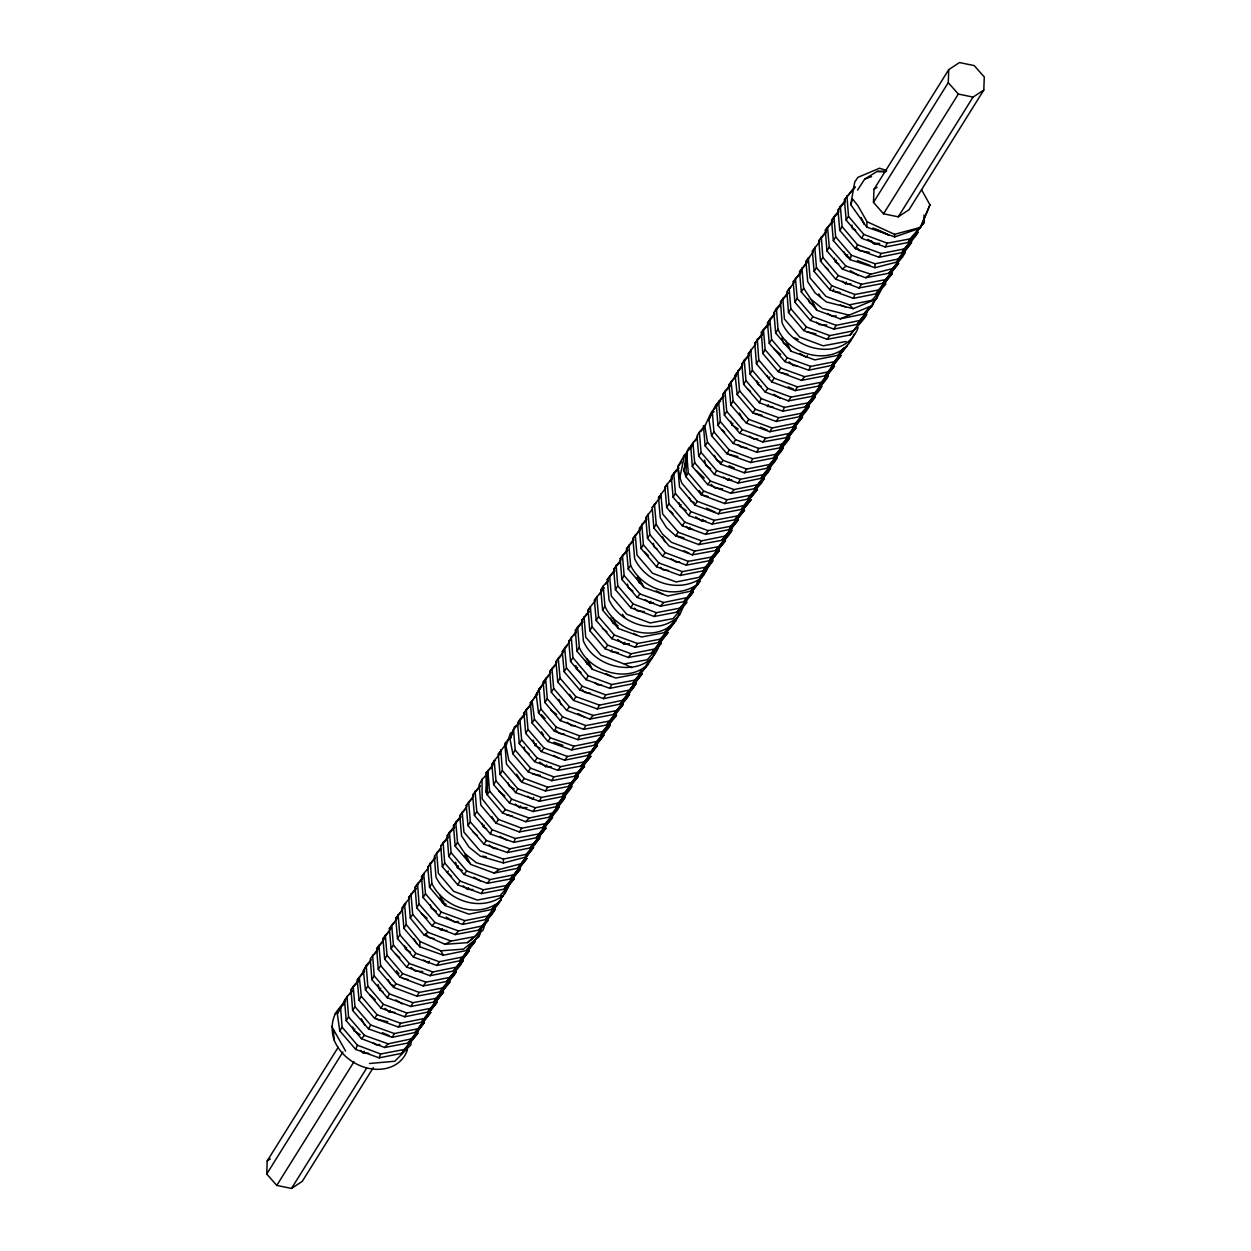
<?xml version="1.0" encoding="UTF-8"?>
<svg xmlns="http://www.w3.org/2000/svg" width="1251" height="1251" viewBox="0 0 1251 1251"><rect width="100%" height="100%" fill="white"/><g stroke="black" fill="none" stroke-linecap="round" stroke-linejoin="round"><path stroke-width="1.5" d="M385.105 938.047L376.676 948.618L378.255 969.353L393.565 987.414L416.943 996.203L439.945 991.871L453.894 975.577L456.146 972.058L456.162 968.383M410.938 1041.176L410.922 1044.851L394.831 1061.255L369.467 1063.506M479.524 934.544L465.857 950.651L443.354 955.217L419.851 946.819L419.945 941.44L406.247 924.536L404.573 904.035L409.624 898.312M493.942 763.689L487.827 770.851L487.218 794.87L502.511 812.931L525.764 821.704L549.283 817.169L562.919 800.906L565.358 796.856L565.28 793.15M692.663 444.402L688.66 448.202L686.643 452.299L685.923 476.709L701.326 494.849L724.767 503.559L747.645 499.196L761.499 483.042L763.97 478.93L763.908 475.192M911.385 238.941L911.479 242.647L896.904 262.022L874.949 267.683L875.075 263.789L851.368 255.204L835.684 236.877L833.917 216.689L838.78 210.966M373.298 1067.619L302.242 1181.397L291.499 1188.45L276.784 1185.401L266.713 1174.017L267.198 1160.959L338.239 1047.212M873.479 202.396L873.964 189.354L948.758 69.603L959.501 62.55L974.216 65.599L984.287 76.983L983.802 90.041L909.024 209.761L898.265 216.83L883.534 213.78L873.479 202.396L948.258 82.66L948.758 69.603M866.755 227.119L867.052 221.74L857.748 205.445L852.682 199.144L850.727 204.632L866.755 227.119L894.7 236.908L920.142 228.167L929.962 204.867L921.549 189.73M486.232 792.399L487.827 770.851L486.092 772.868L486.232 792.399L487.218 794.87L489.579 791.117L487.827 770.851M686.643 452.299L688.269 472.941L685.923 476.709L683.937 470.908L686.643 452.299L692.976 445.2M850.727 204.632L854.746 182.036L857.858 177.361L879.547 168.213L886.662 170.558M684.594 454.707L677.807 466.592L679.512 486.967L694.915 505.107L718.355 513.833L741.233 509.47L757.449 489.548L743.579 505.701L720.701 510.064L697.26 501.338L681.858 483.199L679.887 477.413L684.594 454.707L687.487 453.456M683.937 470.908L686.299 459.555M407.419 1049.714A40.579 32.573 32 0 1 372.126 1068.964A40.579 32.573 32 0 1 334.142 1040.003C329.983 1027.728 331.984 1011.824 343.884 1004.6M467.076 806.207L459.821 815.73L461.588 835.934L469.078 847.193L480.306 856.184L503.371 862.971L525.326 857.201L526.108 854.402L539.697 837.998L539.619 834.276M920.142 228.167L929.962 204.867M874.949 267.683L850.023 259.645L851.368 255.204M481.307 929.774L479.102 936.546L463.417 949.134L440.915 950.807L419.945 941.44M485.372 923.285L483.152 930.04L467.483 942.644L444.981 944.302L424.011 934.935L410.312 918.031L408.639 897.546L416.036 888.054M896.904 262.022L897.89 259.098L911.479 242.647M480.149 785.393L472.675 795.104L474.41 815.402L490.408 833.948L513.973 842.33L515.287 838.467L538.821 833.932L552.442 817.669L552.379 813.916M574.694 776.261L590.816 756.355L574.694 776.261L551.816 780.687L528.219 771.93L512.863 753.821L510.08 739.404L514.474 726.753L518.962 723.829M510.08 739.404L513.535 729.568L518.477 723.891M345.526 1000.972L340.475 1006.711L337.317 1013.857L339.803 1030.933L355.722 1049.433L379.162 1057.846L380.617 1053.999L404.214 1049.48L417.834 1033.232L417.771 1029.479M490.408 833.948L492.034 829.694L476.756 811.633L475.099 791.101M819.812 241.49L812.368 251.185L814.12 271.436L829.992 289.904L853.401 298.332L854.886 294.485L878.53 289.966L892.135 273.734L892.072 269.981M355.722 1049.433L357.379 1045.195L342.149 1027.18L340.475 1006.711M829.992 289.904L831.68 285.681L816.465 267.667L814.776 247.229M789.506 434.238L789.569 438.006L787.301 441.509L773.54 457.991L750.725 462.542L727.034 453.832L711.553 435.645L708.91 419.648L712.272 411.282L717.214 405.637M821.563 382.884L821.626 386.653L819.186 390.703L805.363 406.81L782.798 411.219L759.451 402.775L761.14 398.553L745.956 380.57L744.251 360.163L749.286 354.408M782.798 411.219L784.346 407.388L808.021 402.869L821.626 386.653M616.368 711.584L616.415 715.4L600.715 734.978L577.993 739.685L554.459 731.288L556.21 727.112L540.854 709.004L539.134 688.675L545.389 681.467M577.993 739.685L579.62 735.854L602.497 731.538L616.415 715.4M679.262 613.084L675.806 621.184C655.571 643.561 616.79 631.943 604.952 606.375L603.232 586.015L608.236 580.261M683.327 606.579L679.872 614.679C659.637 637.056 620.856 625.437 609.002 599.87L607.282 579.51L614.648 569.987M654.554 652.85C642.592 686.486 591.285 676.541 579.307 647.424L577.634 626.954L582.575 621.262M659.386 644.609C648.644 679.872 595.601 670.88 583.373 640.919L581.684 620.449L588.971 611.004M708.91 419.648L715.119 406.215L720.545 401.055M658.589 642.498L660.121 639.198L674.086 623.076L658.589 642.498L635.133 647.267L611.77 638.651L596.18 620.402L594.413 600.214L604.17 587.782M508.485 886.349L505.31 893.026L501.588 897.53M729.114 529.58L730.709 526.249L744.595 510.142L729.114 529.58L705.642 534.365L682.28 525.764L666.689 507.499L664.922 487.311L672.225 477.741M734.775 519.759L751.038 499.806L734.775 519.759L712.194 524.106L688.894 515.647L690.849 511.612L675.446 493.473L673.742 473.097L678.761 467.327M554.459 731.288L538.509 712.773L536.21 694.649L539.134 688.675M742.75 364.823L735.15 375.441L737.199 394.597L752.805 412.877L776.136 421.462L799.655 416.661L801.297 413.315L815.12 397.192L815.073 393.393M415.097 1032.466L430.751 1012.419L415.097 1032.466L392.173 1037.329L368.576 1028.932L370.624 1024.96L354.971 1006.648L353.204 986.476L358.052 980.737M501.166 895.825L501.26 899.532L498.914 903.253L485.56 919.594L462.667 924.426L439.038 915.998L441.087 912.026L425.481 893.746L423.698 873.605L428.546 867.85M600.715 734.978L602.497 731.538M571.676 782.938L571.754 786.644L569.424 790.351L556.023 806.723L533.145 811.524L509.501 803.079L511.565 799.108L495.99 780.843L494.192 760.717L500.244 753.54M626.485 693.852L642.248 673.773L626.485 693.852L603.623 698.637L579.964 690.145L582.028 686.189L566.484 667.956L564.701 647.846L569.518 642.107M651.834 509.798L645.844 517.633L647.471 538.29L662.795 556.367L686.314 565.139L688.3 561.339L711.412 557.086L725.377 540.901L725.345 537.086M723.578 395.488L716.338 404.777L717.965 425.387L733.289 443.464L756.777 452.236L758.747 448.437L781.906 444.183L795.871 428.045L795.824 424.23M427.607 1012.122L443.511 992.059L427.607 1012.122L404.808 1016.782L381.086 1008.197L365.448 989.885L363.384 970.776L366.215 965.319L371.281 959.689M378.912 948.07L370.28 958.813L371.86 979.611L387.263 997.751L410.907 1006.492L412.877 1002.692L435.88 998.376L449.828 982.066L449.781 978.282M448.139 836.591L440.774 845.957L442.354 866.724L457.741 884.848L481.354 893.589L483.339 889.789L506.358 885.489L520.322 869.21L520.26 865.426M551.816 780.687L553.786 776.887L576.852 772.602M854.496 187.134L844.409 199.879L846.161 220.113L861.579 238.269L885.239 246.994L887.225 243.194L910.196 238.863L924.145 222.537L924.036 214.984M776.762 454.551L776.84 458.273L774.525 461.932L761.015 478.351L738.184 483.089L714.493 474.551L716.573 470.611L701.092 452.409L699.356 432.142L705.501 424.965M750.725 462.542L752.711 458.742L775.651 454.363L789.569 438.006M609.8 688.347L611.802 684.547L634.695 680.137L648.581 663.734L632.615 683.75L609.8 688.347L586.094 679.684L570.55 661.451L568.752 641.356L576.273 631.364M831.477 365.48L847.334 345.401L831.477 365.48L808.662 370.187L784.956 361.633L787.035 357.692L771.601 339.521L769.85 319.255L774.76 313.516M646.751 518.508L639.324 528.266L641.059 548.548L656.556 566.766L680.263 575.444L682.264 571.644L705.173 567.25L719.075 550.862L719.012 547.109M505.811 744.22L498.258 754.228L500.04 774.353L515.615 792.602L539.337 801.25L541.355 797.45L564.217 793.025L578.087 776.59L578.025 772.837M917.749 228.808L917.827 232.53L915.529 236.142L901.94 252.608L879.125 257.284L855.418 248.699L857.514 244.774L842.095 226.619L840.344 206.384L845.254 200.629M381.086 1008.197L383.197 1004.256L367.794 986.116L366.215 965.319M808.099 260.74L799.53 271.78L801.297 291.968L816.919 310.248L840.234 318.833L863.769 314.017L872.197 305.588L879.516 291.89M813.275 251.92L805.957 261.443L807.708 281.694L815.12 292.89L826.426 301.96L853.26 308.7L876.247 299.083L880.829 290.529M404.808 1016.782L406.841 1012.997L429.687 1008.509M879.125 257.284L881.173 253.5L904.02 248.996L917.827 232.53M515.615 792.602L517.758 788.693L502.386 770.585L500.791 749.849M808.662 370.187L810.711 366.402L833.541 361.883M487.218 774.088L482.026 779.357L479.149 784.612L480.822 805.144L496.1 823.189L519.353 831.962L542.887 827.443L556.507 811.164L558.853 807.411L558.79 803.658M738.184 483.089L740.264 479.305L763.079 474.755L776.84 458.273M337.317 1013.857L345.026 999.909M586.094 679.684L588.236 675.79L572.895 657.682L571.285 636.994M712.194 524.106L714.29 520.322L737.167 515.959M656.556 566.766L658.73 562.872L643.405 544.795L641.779 524.138M603.623 698.637L605.734 694.852L628.549 690.255M854.073 334.126C841.501 368.091 790.397 358.849 777.997 329.248L776.433 308.465L781.484 302.82M858.139 327.621C845.567 361.586 794.463 352.344 782.063 322.758L780.483 301.96L787.895 292.562M533.145 811.524L535.272 807.755L558.087 803.126L571.754 786.644M727.034 453.832L729.224 449.969L713.914 431.892L712.272 411.282M654.226 616.462L656.368 612.677L679.825 608.142L693.461 591.848L677.104 612.114L654.226 616.462L630.801 607.72L615.414 589.596L613.694 569.252L621.2 559.541M462.667 924.426L464.809 920.658L487.609 916.013L501.26 899.532M550.675 672.459L543.184 682.17L544.904 702.499L560.276 720.607L583.685 729.349L585.828 725.58L609.315 721.045L622.951 704.751L622.889 701.013M392.173 1037.329L394.331 1033.561L417.146 1028.885M724.767 503.559L726.925 499.775L750.319 495.24L763.97 478.93M905.145 248.683L905.255 252.295L902.643 256.877L888.961 273.218L865.645 277.753L842.298 269.028L826.927 250.904L825.332 230.2L832.368 221.224M485.56 919.594L487.609 916.013M556.023 806.723L558.087 803.126M761.015 478.351L763.079 474.755M901.94 252.608L904.02 248.996M539.337 801.25L562.137 796.621L564.217 793.025M632.615 683.75L634.695 680.137M511.596 881.439L499.008 902.19L491.674 909.508L468.859 914.153L445.153 905.536L429.546 887.24L427.764 867.099L435.348 857.076M861.579 238.269L863.815 234.422L848.506 216.36L846.927 195.594M680.263 575.444L703.078 570.878L705.173 567.25M773.54 457.991L775.651 454.363M387.263 997.751L389.499 993.919L374.205 975.858L372.61 955.123M462.714 957.422L462.792 961.128L460.212 965.553L446.513 981.519L423.229 985.929L400.039 977.203L384.667 959.095L382.978 938.672L391.516 927.789M885.239 246.994L908.07 242.506L910.196 238.863M843.878 347.887L837.607 355.378L814.776 359.897L791.101 351.187L775.651 333.016L773.916 312.766L776.433 308.465M410.907 1006.492L433.753 1002.02L435.88 998.376M481.354 893.589L504.216 889.133L506.358 885.489M457.741 884.848L459.993 881.017L444.715 862.955L443.104 842.236M416.943 996.203L419.163 992.418L442.447 988.024L456.146 972.058M459.649 960.815L475.458 941.049L459.649 960.815L436.88 965.475L413.377 957.046L397.49 938.563L395.723 918.375L403.088 908.758M686.314 565.139L709.223 560.745L711.412 557.086M818.467 386.121L834.48 366.027L818.467 386.121L795.104 390.64L771.789 381.915L756.433 363.806L754.806 343.134L762.594 333.329M528.219 771.93L530.502 768.114L515.209 750.053L513.535 729.568M397.771 917.687L389.389 928.414L391.078 948.821L406.622 967.054L430.047 975.702L453.394 970.995L469.188 950.916L469.109 947.195M531.175 703.562L523.981 712.898L525.686 733.289L541.245 751.538L564.639 760.17L588.048 755.416L603.795 735.353L603.717 731.632M756.777 452.236L779.701 447.874L781.906 444.183M622.951 704.751L606.563 725.033L583.685 729.349M530.174 847.897L545.983 828.099L530.174 847.897L507.421 852.572L483.918 844.159L467.999 825.66L466.232 805.472L473.613 795.839M494.77 906.052L494.864 909.743L492.409 913.809L478.789 930.072L455.208 934.591L431.986 925.818L416.724 907.773L415.051 887.272L422.557 877.592M866.505 310.827L866.583 314.548L864.128 318.645L850.18 334.987L827.224 339.334L803.783 330.561L788.474 312.484L786.895 291.702L795.308 281.162M408.279 1042.974L424.355 1022.646L408.279 1042.974L384.667 1047.494L361.445 1038.69L346.214 1020.675L344.541 1000.206L352.047 990.526M828.006 372.548L828.084 376.285L825.691 380.148L812.087 396.364L788.411 400.883L765.205 392.048L750.021 374.065L748.317 353.658L755.823 343.962M882.58 283.461L898.578 263.382L882.58 283.461L858.952 287.98L835.731 279.176L820.515 261.178L818.826 240.724L826.332 231.028M560.276 720.607L562.559 716.807L547.266 698.746L545.608 678.183M630.801 607.72L633.1 603.936L617.759 585.843L616.133 565.249M701.326 494.849L703.625 491.049L688.269 472.941M629.378 690.521L629.456 694.227L627.017 698.246L613.381 714.54L589.893 719.075L566.625 710.318L551.316 692.241L549.674 671.678L556.82 662.498M419.851 946.819L403.901 928.305L402.165 908.023L404.573 904.035M662.795 556.367L665.094 552.582L649.816 534.521L648.127 514.067M683.89 601.637L699.966 581.324L683.89 601.637L660.434 606.172L637.15 597.431L621.825 579.338L620.183 558.744L627.314 549.596M770.381 464.731L770.46 468.437L768.036 472.425L754.384 488.75L730.975 493.285L707.675 484.544L692.335 466.435L690.708 445.809L697.792 436.724M892.135 273.734L875.95 293.86L853.401 298.332M579.964 690.145L564.138 671.709L562.293 651.787L564.701 647.846M759.451 402.775L743.61 384.338L741.859 364.104L744.251 360.163M733.289 443.464L735.588 439.68L720.326 421.618L718.637 401.18M417.834 1033.232L401.696 1053.342L379.162 1057.846M688.894 515.647L673.101 497.226L671.349 477.006L673.742 473.097M552.442 817.669L536.444 837.717L513.973 842.33M678.136 616.571L664.187 632.693L641.591 637.009L618.338 628.502L602.591 610.128L600.84 589.925L603.232 586.015M833.87 329.091L836.184 325.338L859.718 320.522L873.057 304.118L857.154 324.4L833.87 329.091L810.398 320.444L794.885 302.226L793.197 281.788L801.547 271.107M696.666 583.779L704.016 574.819L706.893 569.346L695.978 585.421L690.552 591.238L667.706 595.992L644.03 587.485L628.237 569.08L626.485 548.829L633.772 539.29M699.356 432.142L696.979 435.942L698.746 456.177L714.493 474.551M784.956 361.633L769.24 343.274L767.489 323.071L769.85 319.255M855.418 248.699L839.749 230.372L837.982 210.199L840.344 206.384M812.087 396.364L828.084 376.285M421.212 1022.38L437.162 1002.16L421.212 1022.38L398.397 1027.055L374.69 1018.455L377.036 1014.686L361.383 996.39L359.318 977.281L364.526 970.15M568.282 786.519L584.498 766.331L568.282 786.519L545.405 790.96L521.808 782.188L524.169 778.435L508.797 760.327L506.014 745.909L510.424 733.258L513.395 731.303M783.173 444.293L783.251 448.014L780.905 451.783L767.129 468.249L744.314 472.8L720.623 464.105L722.969 460.337L707.503 442.15L704.86 426.153L711.068 412.721L714.165 411.767M635.789 680.247L635.868 683.953L633.522 687.722L620.089 704.11L597.227 708.895L573.568 700.404L575.913 696.651L560.073 678.214L558.243 658.292L564.092 651.13M545.405 790.96L547.75 787.192L570.628 782.751M398.397 1027.055L400.742 1023.287L423.557 1018.627M597.227 708.895L599.573 705.126L622.435 700.341L635.868 683.953M744.314 472.8L746.659 469.047L769.49 464.496L783.251 448.014M620.089 704.11L622.435 700.341M767.129 468.249L769.49 464.496M731.741 526.827L731.788 530.627L729.442 534.396L715.478 550.581L692.35 554.85L669.16 546.077L653.866 528.016L652.193 507.562L660.497 496.928M440.493 848.225L434.363 856.216L435.942 876.982C447.608 901.095 480.697 912.245 503.074 895.7M712.679 557.18L712.757 560.886L700.044 578.916C677.26 593.209 646.016 582.434 634.648 558.806L632.912 538.524L641.419 527.594M850.023 259.645L833.338 240.645L831.571 220.457L833.917 216.689M721.905 540.307L738.434 519.712L721.905 540.307L698.809 544.592L675.603 535.835L666.486 527.562L660.278 517.758L658.511 497.585L665.704 488.093M339.803 1030.933L342.149 1027.18M346.214 1020.675L348.56 1016.907L346.965 996.187M368.576 1028.932L352.626 1010.417L354.971 1006.648M374.69 1018.455L359.037 1000.143L361.383 996.39M365.448 989.885L367.794 986.116M371.86 979.611L374.205 975.858M378.255 969.353L380.617 965.6L378.912 945.177M384.667 959.095L387.028 955.326L385.324 934.919M391.078 948.821L393.424 945.068L391.672 924.88M397.49 938.563L399.835 934.81L398.099 914.528M403.901 928.305L406.247 924.536M410.312 918.031L412.658 914.278L410.985 893.777M416.724 907.773L419.069 904.02L417.49 883.253M439.038 915.998L423.135 897.514L425.481 893.746M429.546 887.24L431.892 883.487L430.313 862.705M442.354 866.724L444.715 862.955M510.424 878.984L526.89 858.483L510.424 878.984L487.39 883.3L464.058 874.512L448.765 856.45L451.111 852.697L449.422 832.29L454.363 826.583M517.507 868.335L533.551 847.443L517.507 868.335L494.129 873.057L470.72 864.425L455.176 846.192L457.522 842.423L455.755 822.235L460.665 816.481M467.999 825.66L470.345 821.907L468.609 801.594M474.41 815.402L476.756 811.633M509.501 803.079L493.629 784.612L495.99 780.843M500.04 774.353L502.386 770.585M512.863 753.821L515.209 750.053M580.917 766.097L597.399 745.549L580.917 766.097L557.852 770.381L534.568 761.609L519.274 743.563L521.62 739.794L519.916 719.403L524.873 713.68M525.686 733.289L528.031 729.536L526.264 709.333M610.128 721.374L610.207 725.08L607.861 728.848L594.303 745.252L571.582 749.943L548.047 741.546L532.097 723.031L534.443 719.262L532.144 701.154L537.179 693.289M538.509 712.773L540.854 709.004M544.904 702.499L547.266 698.746M551.316 692.241L553.677 688.472L551.926 668.222M573.568 700.404L557.727 681.983L560.073 678.214M564.138 671.709L566.484 667.956M570.55 661.451L572.895 657.682M641.278 670.645L638.761 673.632L615.867 678.042L592.302 669.285L576.961 651.192L579.307 647.424M651.396 653.21L667.925 632.631L651.396 653.21L628.299 657.479L605.062 648.722L589.784 630.66L592.13 626.892L590.363 606.719L595.179 600.996M596.18 620.402L598.541 616.634L596.774 596.414M602.591 610.128L604.952 606.375M615.414 589.596L617.759 585.843M621.825 579.338L624.171 575.585L622.419 555.335M628.237 569.08L630.582 565.311L628.846 545.029M641.059 548.548L643.405 544.795M647.471 538.29L649.816 534.521M653.866 528.016L656.228 524.263L654.445 504.09M666.689 507.499L669.035 503.731L667.283 483.511M673.101 497.226L675.446 493.473M692.335 466.435L694.68 462.682L692.929 442.447M698.746 456.177L701.092 452.409M720.623 464.105L705.157 445.919L707.503 442.15M711.553 435.645L713.914 431.892M717.965 425.387L720.326 421.618M785.972 437.694L802.532 417.052L785.972 437.694L762.813 441.947L739.654 433.174L724.376 415.129L726.722 411.36L724.955 391.172L729.802 385.449M808.865 403.088L808.944 406.778L806.598 410.547L793.243 426.935L769.74 431.736L746.394 423.135L730.787 404.855L733.133 401.102L731.084 381.946L737.371 373.392M737.199 394.597L739.544 390.828L737.793 370.593M743.61 384.338L745.956 380.57M750.021 374.065L752.367 370.312L750.756 349.639M756.433 363.806L758.778 360.038L757.293 338.99M824.878 375.847L840.969 355.534L824.878 375.847L801.516 380.382L778.2 371.656L762.829 353.548L765.19 349.78L763.423 329.576L768.286 323.837M769.24 343.274L771.601 339.521M775.651 333.016L777.997 329.248M788.474 312.484L790.82 308.731L789.131 288.293M794.885 302.226L797.231 298.457L795.464 278.269M801.297 291.968L803.642 288.199L801.891 267.949M814.12 271.436L816.465 267.667M820.515 261.178L822.877 257.409L821.266 236.705M826.927 250.904L829.288 247.151L827.521 226.963M833.338 240.645L835.684 236.877M839.749 230.372L842.095 226.619M846.161 220.113L848.506 216.36M448.327 870.977L447.248 872.698L451.58 876.263M581.074 672.522L576.523 669.16L577.602 667.455M686.314 510.549L680.044 506.311L681.107 504.606M738.199 428.984L731.819 424.871L732.883 423.166M360.194 1034.671L353.783 1030.589L354.862 1028.885M760.936 386.184L757.715 384.151L758.794 382.446M382.915 991.871L379.694 989.869L380.757 988.165M410.469 952.105L405.59 949.149L406.669 947.429M462.37 870.555L457.413 867.694L458.491 865.973M838.733 263.898L835.449 261.975L836.512 260.271M266.713 1174.017L342.899 1052.013M486.655 828.834L483.339 826.958L484.403 825.238M540.244 748.192L535.193 745.487L536.257 743.766M590.456 665.735L587.063 664L588.126 662.295M642.389 584.17L638.948 582.513L640.012 580.792M769.787 377.02L768.724 378.725L766.988 375.488M446.247 904.27L442.666 902.894L443.745 901.173M850.227 257.8L846.646 256.424L847.709 254.719M496.1 823.189L498.445 819.436L482.182 798.904L482.026 779.357M694.915 505.107L697.26 501.338M771.789 381.915L774.134 378.162L758.778 360.038M746.394 423.135L748.739 419.382L733.133 401.102M548.047 741.546L550.393 737.793L534.443 719.262M833.76 289.231L832.697 290.936L840.125 292.499M276.784 1185.401L354.002 1061.739M883.534 213.78L958.329 94.044L973.043 97.093L983.802 90.041M611.989 649.863L610.926 651.568L618.385 652.584M686.392 526.452L689.051 529.001L690.13 527.281M360.444 1050.418L363.197 1052.904L364.26 1051.184M768.27 404.683L767.207 406.387L772.805 406.763M385.073 1008.337L389.249 1012.028L390.328 1010.308M438.507 927.851L441.368 930.259L442.432 928.539M842.517 281.334L845.379 283.742L846.442 282.022M463.105 885.786L467.421 889.367L468.5 887.663M515.131 804.08L519.54 807.567L520.619 805.863M539.666 762.078L545.608 766.66L546.671 764.955M617.697 639.511L623.811 643.921L624.875 642.216M645.25 599.729L649.879 602.998L650.942 601.293M695.744 516.913L702.014 521.151L703.093 519.431M723.344 477.069L728.098 480.212L729.161 478.492M429.437 961.253L428.374 962.973L423.495 960.002M807.38 355.659L806.316 357.364L799.827 353.392M533.739 797.387L532.676 799.092L527.656 796.34M291.499 1188.45L366.652 1068.088M898.265 216.83L973.043 97.093M795.104 390.64L797.466 386.887L820.828 382.353M519.353 831.962L521.698 828.209L545.233 823.674L558.853 807.411M718.355 513.833L720.701 510.064M769.74 431.736L772.086 427.967L795.589 423.166L808.944 406.778M571.582 749.943L573.928 746.19L596.649 741.483L610.207 725.08M741.233 509.47L743.579 505.701M542.887 827.443L545.233 823.674M594.303 745.252L596.649 741.483M793.243 426.935L795.589 423.166M715.478 550.581L731.788 530.627M536.444 837.717L538.821 833.932M603.795 735.353L588.048 755.416M469.188 950.916L453.394 970.995M519.274 743.563L517.601 723.078L519.916 719.403M692.35 554.85L694.743 551.081L717.839 546.812M493.629 784.612L491.893 764.345L494.192 760.717M635.133 647.267L637.525 643.499L660.121 639.198M536.21 694.649L545.264 680.497M539.181 690.145L541.198 686.987M578.087 776.59L562.137 796.621M455.176 846.192L453.472 825.785L455.755 822.235M436.88 965.475L439.304 961.722L461.807 957.156M576.961 651.192L575.351 630.488L577.634 626.954M719.075 550.862L703.078 570.878M857.56 190.121L864.722 179.049L877.186 171.418L886.208 171.371M924.145 222.537L908.07 242.506M725.377 540.901L709.223 560.745M520.322 869.21L504.216 889.133M449.828 982.066L433.753 1002.02M724.376 415.129L722.687 394.675L724.955 391.172M413.377 957.046L415.801 953.325L399.835 934.81M795.871 428.045L779.701 447.874M589.784 630.66L588.095 610.191L590.363 606.719M448.765 856.45L447.17 835.746L449.422 832.29M439.945 991.871L442.447 988.024M393.565 987.414L395.988 983.708L380.617 965.6M401.696 1053.342L404.214 1049.48M557.727 681.983L555.991 661.716L558.243 658.292M483.918 844.159L486.342 840.453L470.345 821.907M507.421 852.572L509.908 848.819L532.394 844.222M857.154 324.4L859.718 320.522M754.384 488.75L770.46 468.437M810.398 320.444L812.853 316.753L797.231 298.457M875.95 293.86L878.53 289.966M705.642 534.365L708.129 530.612L730.709 526.249M613.381 714.54L629.456 694.227M805.363 406.81L808.021 402.869M352.626 1010.417L351.031 989.682L353.204 986.476M549.283 817.169L565.358 796.856M747.645 499.196L750.319 495.24M478.789 930.072L494.864 909.743M423.135 897.514L421.54 876.748L423.698 873.605M815.12 397.192L799.655 416.661M677.104 612.114L679.825 608.142M835.731 279.176L838.248 275.533L822.877 257.409M827.224 339.334L829.804 335.596L853.088 330.905L866.583 314.548M400.039 977.203L402.556 973.559L387.028 955.326M611.77 638.651L614.288 635.008L598.541 616.634M606.563 725.033L609.315 721.045M765.205 392.048L767.723 388.42L752.367 370.312M776.136 421.462L778.732 417.725L801.297 413.315M446.513 981.519L462.792 961.128L462.291 957.609M682.28 525.764L684.829 522.136L708.129 530.612M858.952 287.98L861.579 284.258L884.91 279.724M788.411 400.883L791.054 397.146L814.417 392.611M803.783 330.561L806.348 326.949L829.804 335.596M539.697 837.998L525.326 857.201M762.829 353.548L761.343 332.485L763.423 329.576M850.18 334.987L853.088 330.905M752.805 412.877L755.385 409.28L778.732 417.725M487.39 883.3L490.079 879.562L513.457 874.84M464.058 874.512L466.67 870.931L490.079 879.562M363.384 970.776L369.639 962.207M557.852 770.381L560.573 766.66L583.982 761.922M735.15 375.441L742.468 365.464M675.603 535.835L678.23 532.269L701.576 540.87L725.064 536.085M534.568 761.609L537.179 758.043L560.573 766.66M423.229 985.929L425.981 982.207L449.328 977.484M605.062 648.722L607.705 645.156L631.083 653.757L654.523 649.003M698.809 544.592L701.576 540.87M628.299 657.479L631.083 653.757M430.047 975.702L432.83 971.98L455.583 967.32M730.787 404.855L729.02 384.683L731.084 381.946M739.654 433.174L742.328 429.64L765.675 438.225L789.178 433.44M359.037 1000.143L357.27 979.971L359.318 977.281M888.961 273.218L905.255 252.295M778.2 371.656L780.89 368.138L804.596 376.692L827.427 371.985M406.622 967.054L409.327 963.536L432.83 971.98M762.813 441.947L765.675 438.225M564.639 760.17L567.516 756.448L590.237 751.742M541.245 751.538L543.982 748.051L567.516 756.448M707.675 484.544L710.427 481.056L734.118 489.594L756.949 484.856M863.769 314.017L869.836 306.558M872.26 303.586L877.107 297.613M562.293 651.787L566.969 646.048M637.15 597.431L639.965 593.99L663.64 602.497L686.486 597.728M690.552 591.238L694.227 586.75M491.674 909.508L495.396 905.005M801.516 380.382L804.596 376.692M712.757 560.886L699.012 577.368L676.197 581.95L652.506 573.255L636.994 555.053L635.258 534.756M848.882 341.898L851.399 338.912M467.483 942.644L474.723 936.577L488.343 920.314M568.752 641.356L571.175 638.479M573.583 635.602L575.992 632.725M498.258 754.228L500.681 751.351M664.922 487.311L667.346 484.45M669.754 481.588L672.178 478.726M658.511 497.585L660.935 494.724M594.413 600.214L596.821 597.352M599.245 594.491L601.653 591.629M427.764 867.099L435.02 858.483M513.942 875.45L514.005 879.187L500.15 895.638L477.303 900.095L453.675 891.337L438.303 873.214L436.708 852.447M837.982 210.199L845.269 201.583M831.571 220.457L838.858 211.857M799.53 271.78L806.817 263.163M729.02 384.683L736.292 376.082M566.625 710.318L569.502 706.909L593.162 715.4L616.024 710.615M357.27 979.971L364.541 971.37M646.329 664.688L648.862 661.701M767.489 323.071L774.776 314.47M700.638 431.658L704.297 427.357M395.723 918.375L400.617 912.62M626.485 548.829L633.804 540.229M555.991 661.716L560.87 655.993M532.097 723.031L530.33 702.827L537.695 694.18M730.975 493.285L734.118 489.594M466.232 805.472L472.362 798.279M459.821 815.73L465.951 808.537M844.409 199.879L855.434 186.962M773.916 312.766L780.061 305.572M600.84 589.925L603.295 587.032M605.765 584.154L608.221 581.277M808.302 257.69L810.054 277.941L825.941 296.409L849.351 304.837L871.884 300.365L885.645 284.258L885.599 280.459M491.893 764.345L495.568 760.045M741.859 364.104L749.286 355.44M671.349 477.006L678.761 468.359M643.014 523.95L646.72 519.65M812.368 251.185L814.854 248.292M805.957 261.443L809.678 257.127M632.912 538.524L640.309 529.908M402.165 908.023L405.903 903.691M793.197 281.788L800.609 273.25M523.981 712.898L531.409 704.329M472.675 795.104L480.165 786.441M453.472 825.785L460.9 817.216M389.389 928.414L394.331 922.706M382.978 938.672L387.919 932.965M722.687 394.675L730.099 386.137M652.193 507.562L655.899 503.293M613.694 569.252L619.964 562.043M607.282 579.51L614.804 570.878M588.095 610.191L590.566 607.345M581.684 620.449L589.096 611.927M543.184 682.17L548.188 676.416M517.601 723.078L524.998 714.556M660.434 606.172L663.64 602.497M681.576 462.276L677.807 466.592L679.887 477.413M748.317 353.658L750.835 350.78M716.338 404.777L723.735 396.317M502.511 812.931L505.451 809.569L529.079 818.029L551.957 813.228M818.826 240.724L826.395 232.107M344.541 1000.206L347.059 997.344M349.576 994.467L352.094 991.605M645.844 517.633L648.331 514.818M415.051 887.272L422.619 878.687M408.639 897.546L416.208 888.945M575.351 630.488L582.825 622.044M549.674 671.678L554.74 665.97M694.508 441.54L697.042 438.694M620.183 558.744L627.783 550.19M508.625 739.122L504.857 743.344L506.452 764.08L521.808 782.188M447.17 835.746L454.723 827.271M589.893 719.075L593.162 715.4M754.806 343.134L762.422 334.611M376.676 948.618L382.978 941.565M825.332 230.2L832.931 221.693M440.774 845.957L448.327 837.498M438.147 851.994L440.665 849.179M351.031 989.682L358.646 981.191M788.161 290.295L790.695 287.48M780.483 301.96L788.083 293.516M421.54 876.748L424.089 873.917M374.08 954.591L376.614 951.776M525.764 821.704L529.079 818.029M431.986 925.818L434.988 922.503L458.601 930.932L481.494 926.1M455.208 934.591L458.601 930.932M761.343 332.485L769.318 323.993M335.127 1013.92L341.382 1007.258M361.445 1038.69L364.526 1035.421L388.123 1043.834L411.032 1038.971M384.667 1047.494L388.123 1043.834M486.092 772.868L492.566 766.253M530.33 702.827L532.144 701.154M842.298 269.028L845.973 266.15L870.899 274.188L892.839 268.527M494.129 873.057L499.305 869.476L521.26 863.706M865.645 277.753L870.899 274.188M424.011 934.935L427.92 932.308L451.158 941.096L474.723 936.577M873.964 189.354L877.045 187.337M267.198 1160.959L270.279 1158.942M444.981 944.302L451.158 941.096M512.55 879.86L514.005 879.187M499.008 902.19C476.631 918.734 443.542 907.585 431.892 883.487M840.234 318.833L872.197 305.588M864.722 179.049L871.556 176.61M695.978 585.421C673.21 599.714 641.966 588.94 630.582 565.311M871.884 300.365L876.247 299.083M867.052 221.74L894.559 234.328L920.361 227.416M462.166 811.977L463.933 832.165L479.852 850.664L503.371 859.077L526.108 854.402M875.075 263.789L897.89 259.098M846.129 341.492L823.174 345.839L799.717 337.066L784.408 318.989L782.829 298.207M584.045 616.68L585.718 637.166L600.996 655.211L624.249 663.984L647.346 659.715L661.31 643.499L661.247 639.699M458.288 921.424L454.441 922.003L446.247 917.155M836.247 315.846L832.384 316.409L827.49 313.469M379.835 1044.46L376.223 1044.866L373.017 1042.834M757.778 438.882L754.165 439.273L749.38 436.177M728.098 480.212L731.726 479.868M702.014 521.151L705.658 520.854M877.952 243.476L874.121 243.757L867.928 239.332M679.606 561.824L675.947 562.074L671.287 558.853M879.641 243.429L874.121 243.757L871.103 240.567M649.879 602.998L653.538 602.794M623.811 643.921L629.316 643.671M601.418 684.719L597.743 684.844L594.71 682.608M575.366 725.674L571.676 725.752L567.172 722.359M545.608 766.66L551.159 766.613M519.54 807.567L526.952 807.583M497.194 848.522L493.488 848.475L489.11 844.941M467.421 889.367L472.987 889.508M845.379 283.742L850.946 283.914M441.368 930.259L446.935 930.463M877.186 171.418L885.223 171.731M826.755 324.947L819.311 324.619L816.481 322.195M422.76 971.511L415.301 971.136L411.079 967.492M796.981 365.714L793.259 365.511L789.053 361.836M389.249 1012.028L394.847 1012.356M363.197 1052.904L368.795 1053.311M746.753 447.702L741.155 447.264L738.418 444.762M722.562 488.797L715.103 488.125L711.053 484.34M689.051 529.001L692.788 529.376M668.613 570.487L663.014 569.862L660.372 567.282M644.437 611.645L636.962 610.723L634.366 608.127M590.488 693.242L584.889 692.413L582.356 689.77M564.436 734.149L558.837 733.258L556.351 730.6M869.257 252.28L859.859 250.747L857.388 248.058M532.817 774.103L540.276 775.37M506.78 814.933L512.363 815.949M482.605 856.137L486.326 856.841M434.269 938.625L428.702 937.421L426.216 934.45M806.66 331.765L815.949 333.814M402.681 978.251L408.233 979.517M780.64 372.579L788.052 374.299M376.66 1019.065L387.763 1021.723M754.634 413.393L762.031 415.207M849.194 315.205L822.36 308.465L811.055 299.38L803.642 288.199M728.614 454.207L737.84 456.568M708.129 496.491L702.609 495.005L699.168 490.408M676.603 535.819L683.953 537.867M499.305 869.476L476.24 862.69L465.012 853.698L457.522 842.423M553.849 742.234L562.903 745.299M486.342 840.453L509.908 848.819M550.393 737.793L573.928 746.19M415.801 953.325L439.304 961.722M575.913 696.651L599.573 705.126M441.087 912.026L464.809 920.658M377.036 1014.686L400.742 1023.287M370.624 1024.96L394.331 1033.561M614.288 635.008L637.525 643.499M582.028 686.189L605.734 694.852M511.565 799.108L535.272 807.755M722.969 460.337L746.659 469.047M716.573 470.611L740.264 479.305M857.514 244.774L881.173 253.5M812.853 316.753L836.184 325.338M787.035 357.692L810.711 366.402M748.739 419.382L772.086 427.967M402.556 973.559L425.981 982.207M524.169 778.435L547.75 787.192M517.758 788.693L541.355 797.45M383.197 1004.256L406.841 1012.997M690.849 511.612L714.29 520.322M658.73 562.872L682.264 571.644M588.236 675.79L611.802 684.547M863.815 234.422L887.225 243.194M838.248 275.533L861.579 284.258M774.134 378.162L797.466 386.887M767.723 388.42L791.054 397.146M729.224 449.969L752.711 458.742M703.625 491.049L726.925 499.775M556.21 727.112L579.62 735.854M694.743 551.081L671.537 542.34L662.436 534.068L656.228 524.263M633.1 603.936L656.368 612.677M562.559 716.807L585.828 725.58M530.502 768.114L553.786 776.887M459.993 881.017L483.339 889.789M395.988 983.708L419.163 992.418M389.499 993.919L412.877 1002.692M735.588 439.68L758.747 448.437M665.094 552.582L688.3 561.339M498.445 819.436L521.698 828.209M492.034 829.694L515.287 838.467M357.379 1045.195L380.617 1053.999M831.68 285.681L854.886 294.485M761.14 398.553L784.346 407.388M857.373 260.521L869.898 265.29M840.265 304.916L845.613 307.027M794.698 337.973L798.247 339.412M394.268 985.882L390.719 984.428L388.091 979.564M788.161 386.872L793.462 389.077M876.372 229.293L881.611 231.529M382.384 1032.685L389.436 1035.672M760.342 427.076L767.379 430.109M872.932 228.026L888.773 235.063L883.362 232.264M720.295 461.807L716.792 460.259L714.352 455.348M729.052 465.685L734.306 468.015M694.321 502.605L690.849 501.01L689.254 497.726M706.518 508.172L715.228 512.144M683.953 550.706L689.145 553.145M656.181 590.832L663.061 594.162M624.249 663.984L631.802 667.674M618.135 625.813L612.99 623.264L610.66 617.9M633.569 633.459L636.994 635.148M605.797 673.538L610.91 676.15M578.056 713.602L584.827 717.136M553.708 755.416L558.759 758.122M514.27 788.974L509.266 786.222L507.906 782.626M499.947 836.325L506.592 840.078M473.926 877.232L480.525 881.048M850.242 270.638L858.467 275.455M436.427 911.322L431.501 908.414L430.313 904.801M814.432 305.635L809.538 302.711L808.365 299.098M788.49 346.418L783.626 343.431L781.969 338.005M395.832 999.909L402.29 1003.928M773.806 394.268L780.233 398.318M851.884 225.071L852.447 228.292L855.559 230.34M710.677 468.718L705.924 465.591L704.516 460.165M657.26 549.173L654.148 547.031L653.319 543.419M632.897 591.019L628.268 587.735L627.502 584.123M852.447 228.292L855.543 230.512M602.403 628.455L606.985 631.771M550.659 709.88L556.664 714.415M529.267 754.025L524.81 750.584L524.247 746.988M498.946 791.289L504.825 795.933M473.097 831.993L477.46 835.527M825.316 266.963L828.178 269.356M421.415 913.386L427.107 918.218M395.582 954.091L399.804 957.75M773.65 348.372L780.655 354.486M369.749 994.795L375.316 999.721M747.817 389.061L750.584 391.532M721.999 429.765L724.736 432.267M696.181 470.454L704.282 478.038M670.364 511.159L673.038 513.708M644.562 551.847L648.518 555.71M849.351 304.837L853.26 308.7M541.386 714.618L545.123 718.606M948.258 82.66L958.329 94.044M829.288 247.151L845.973 266.15M528.031 729.536L543.982 748.051M419.069 904.02L434.988 922.503M393.424 945.068L409.327 963.536M348.56 1016.907L364.526 1035.421M739.544 390.828L755.385 409.28M694.68 462.682L710.427 481.056M669.035 503.731L684.829 522.136M624.171 575.585L639.965 593.99M553.677 688.472L569.502 706.909M489.579 791.117L505.451 809.569M765.19 349.78L780.89 368.138M790.82 308.731L806.348 326.949M726.722 411.36L742.328 429.64M678.23 532.269L662.639 514.005L660.856 493.817M592.13 626.892L607.705 645.156M521.62 739.794L537.179 758.043M451.111 852.697L466.67 870.931M412.658 914.278L427.92 932.308M396.567 970.745L399.006 973.747M622.419 614.288L624.593 617.415M569.486 694.274L572.598 698.996M541.527 731.866L543.56 735.041M516.647 774.213L520.619 780.561M491.721 816.559L494.63 821.344M464.856 855.7L468.64 862.111M843.831 251.607L846.646 256.424M331.703 1026.352L345.636 1051.121M439.899 898.062L442.666 902.894M818.842 293.969L820.672 297.206M414.003 938.813L416.692 943.661M637.822 576.304L644.03 587.485M440.915 950.807L443.354 955.217M811.055 299.38L816.919 310.248M612.662 617.869L618.338 628.502M465.012 853.698L470.72 864.425M785.472 340.507L791.101 351.187M361.351 1018.689L364.76 1025.195M439.773 895.169L445.153 905.536M739.388 412.986L742.766 419.492M587.126 659.042L592.302 669.285M860.876 217.518L864.128 224.101L861.095 217.924M662.577 536.835L664.891 541.761M636.712 577.571L638.948 582.513M585.546 660.419L587.063 664M558.931 699.356L561.12 704.751M533.082 740.092L535.193 745.487M482.042 823.346L483.339 826.958M686.08 600.105L686.924 602.466L673.054 618.62L650.176 622.967L626.735 614.225L611.348 596.101L609.644 575.757M455.552 862.283L457.413 867.694M834.229 258.363L835.449 261.975M404.464 945.537L405.59 949.149M378.068 984.443L379.694 989.869M756.667 380.539L757.715 384.151M352.766 1026.977L353.783 1030.589M730.819 421.259L731.819 424.871M679.152 502.699L680.044 506.311M575.867 665.563L576.523 669.16M462.229 957.422L462.792 961.128M703.406 425.637L705.157 445.919M333.407 1029.948L334.142 1040.003M894.559 234.328L894.7 236.908M697.464 581.59L697.526 585.343M503.371 859.077L503.371 862.971"/></g></svg>
